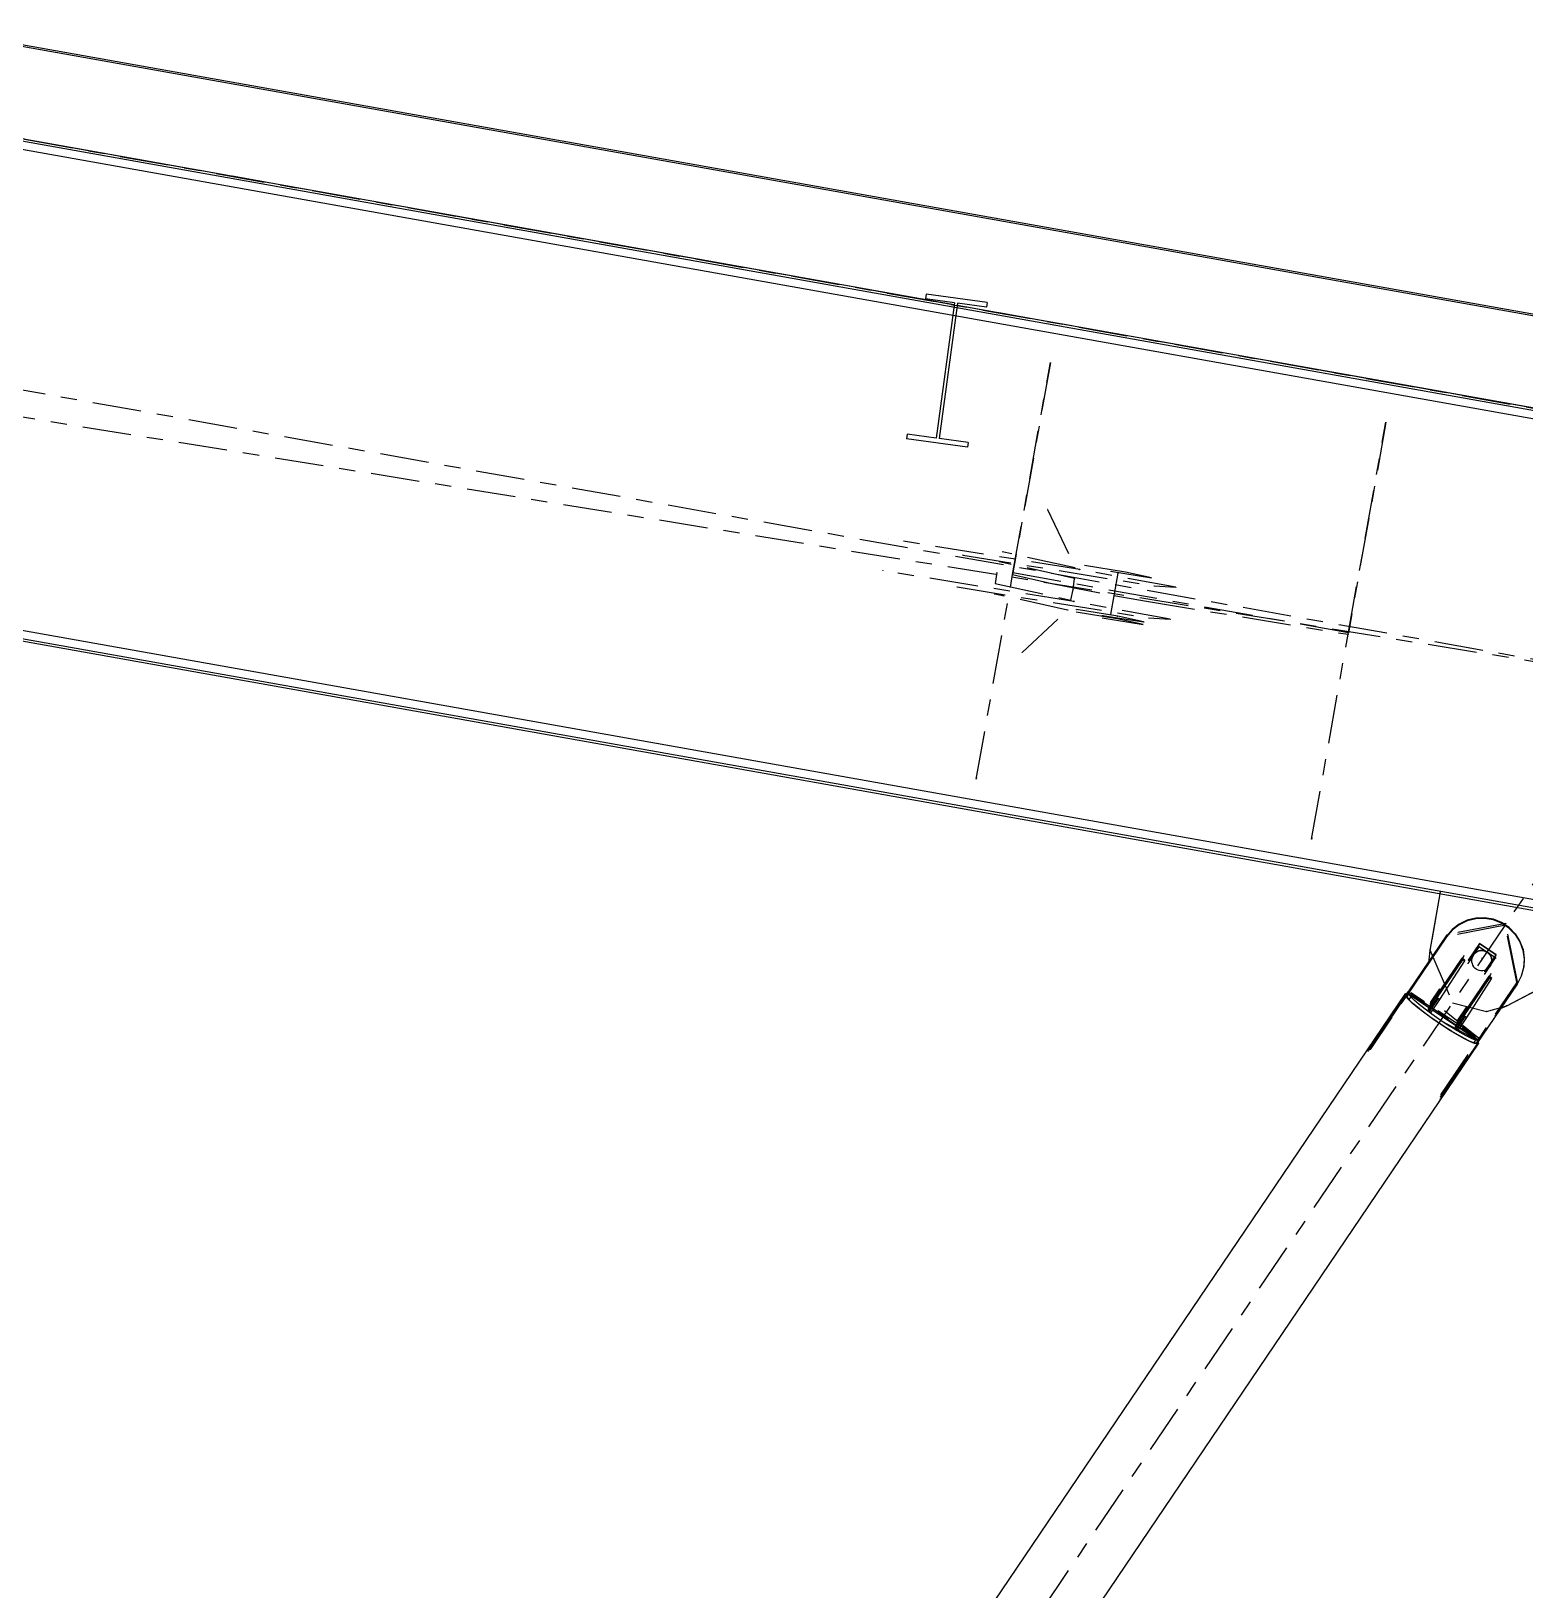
# Model space of a CAD drawing. Header units: millimetres. Extents: x 2368 to 8313, y 7493 to 11698.
# Drawn here: x 6263.7 to 6355.7, y 11314.9 to 11410.9 of the extents above; entities that cross this region are included whole.
import ezdxf

# ---------------------------------------------------------------- set-up
doc = ezdxf.new("R2010")
doc.units = ezdxf.units.MM
doc.linetypes.add('XKITLINE00', pattern=[0])
doc.linetypes.add('XKITLINE03', pattern=[6, 3, -1, 1, -1])

msp = doc.modelspace()

# ---------------------------------------------------------------- linework, layer by layer
at = {"color": 8, "linetype": 'XKITLINE00'}
for p, q in [((6587.1608, 11352.262), (6258.3375, 11410.8385)), ((6587.1783, 11352.3605), (6258.355, 11410.9369)), ((6320.5613, 11394.0658), (6256.624, 11405.4556)), ((6586.764, 11345.9807), (6256.5408, 11404.8066)), ((6586.8768, 11346.4735), (6256.6051, 11405.308)), ((6318.8294, 11394.7358), (6318.7903, 11394.4464)), ((6320.58, 11394.2046), (6318.7903, 11394.4464)), ((6318.7903, 11394.4464), (6318.7903, 11394.4375)), ((6318.7915, 11394.4463), (6318.7903, 11394.4375)), ((6320.5789, 11394.1958), (6318.7903, 11394.4375)), ((6322.5952, 11394.227), (6318.8294, 11394.7358)), ((6320.58, 11394.2046), (6319.4531, 11385.8643)), ((6320.7664, 11394.1794), (6319.6394, 11385.8391)), ((6379.9253, 11383.4907), (6320.7465, 11394.0328)), ((6322.5561, 11393.9376), (6320.7664, 11394.1794)), ((6322.5561, 11393.9287), (6320.7664, 11394.1705)), ((6322.5952, 11394.227), (6322.5561, 11393.9376)), ((6322.5561, 11393.9376), (6322.5561, 11393.9287)), ((6322.5573, 11393.9374), (6322.5561, 11393.9287)), ((6317.6634, 11386.1062), (6317.6243, 11385.8168)), ((6321.39, 11385.3079), (6317.6243, 11385.8168)), ((6317.6243, 11385.8168), (6317.6243, 11385.808)), ((6317.6254, 11385.8166), (6317.6243, 11385.808)), ((6321.39, 11385.2992), (6317.6243, 11385.808)), ((6319.4531, 11385.8643), (6317.6634, 11386.1062)), ((6321.4291, 11385.5973), (6319.6394, 11385.8391)), ((6321.4291, 11385.5973), (6321.39, 11385.3079)), ((6321.39, 11385.3079), (6321.39, 11385.2992)), ((6321.3912, 11385.3078), (6321.39, 11385.2992)), ((6580.2478, 11317.5093), (6252.8243, 11375.8364)), ((6507.958, 11329.7232), (6252.7411, 11375.1874)), ((6580.135, 11317.0166), (6252.76, 11375.335)), ((6350.4922, 11357.7741), (6349.8723, 11354.2943)), ((6351.2479, 11355.5403), (6350.8972, 11355.1241)), ((6351.2544, 11355.5788), (6350.9037, 11355.1626)), ((6351.6784, 11355.8748), (6351.2479, 11355.5403)), ((6351.2544, 11355.5788), (6351.2479, 11355.5403)), ((6351.6849, 11355.9133), (6351.2544, 11355.5788)), ((6352.1698, 11356.113), (6351.6784, 11355.8748)), ((6352.1763, 11356.1515), (6351.6849, 11355.9133)), ((6352.7007, 11356.2445), (6352.1698, 11356.113)), ((6352.7073, 11356.2831), (6352.1763, 11356.1515)), ((6353.2479, 11356.2636), (6352.7007, 11356.2445)), ((6353.2545, 11356.3021), (6352.7073, 11356.2831)), ((6353.7875, 11356.1694), (6353.2479, 11356.2636)), ((6353.794, 11356.2079), (6353.2545, 11356.3021)), ((6354.2958, 11355.966), (6353.7875, 11356.1694)), ((6354.3024, 11356.0045), (6353.794, 11356.2079)), ((6354.7508, 11355.6624), (6354.2958, 11355.966)), ((6354.7573, 11355.7009), (6354.3024, 11356.0045)), ((6354.7508, 11355.6624), (6355.1323, 11355.2717)), ((6354.7573, 11355.7009), (6355.1389, 11355.3102)), ((6350.9037, 11355.1626), (6348.4002, 11351.4637)), ((6350.8972, 11355.1241), (6348.415, 11351.4567)), ((6350.9037, 11355.1626), (6350.8972, 11355.1241)), ((6362.152, 11354.8035), (6354.607, 11350.8616)), ((6355.1323, 11355.2717), (6355.4239, 11354.8111)), ((6355.1389, 11355.3102), (6355.4305, 11354.8496)), ((6355.4239, 11354.8111), (6355.6128, 11354.3007)), ((6355.4305, 11354.8496), (6355.6193, 11354.3392)), ((6349.8275, 11353.6591), (6348.5312, 11351.7437)), ((6349.8301, 11353.634), (6348.5446, 11351.7348)), ((6349.8723, 11354.2943), (6349.8228, 11353.706)), ((6349.8228, 11353.706), (6349.8351, 11353.5838)), ((6351.8479, 11353.8209), (6350.1226, 11351.2718)), ((6351.837, 11353.7567), (6350.306, 11351.3696)), ((6352.0031, 11353.6458), (6350.4721, 11351.2587)), ((6351.8479, 11353.8209), (6351.837, 11353.7567)), ((6352.0031, 11353.6458), (6351.837, 11353.7567)), ((6352.014, 11353.7101), (6351.8479, 11353.8209)), ((6352.014, 11353.7101), (6352.0031, 11353.6458)), ((6352.4678, 11353.7997), (6352.4512, 11353.6938)), ((6352.4512, 11353.6938), (6352.4534, 11353.5866)), ((6352.4534, 11353.5866), (6352.4743, 11353.4814)), ((6352.5026, 11353.901), (6352.4678, 11353.7997)), ((6352.5061, 11353.9216), (6352.4713, 11353.8202)), ((6352.5547, 11353.9948), (6352.5026, 11353.901)), ((6352.5582, 11354.0153), (6352.5061, 11353.9216)), ((6352.6225, 11354.0781), (6352.5547, 11353.9948)), ((6352.5582, 11354.0153), (6352.5547, 11353.9948)), ((6352.626, 11354.0986), (6352.5582, 11354.0153)), ((6352.7038, 11354.1484), (6352.6225, 11354.0781)), ((6352.7073, 11354.1689), (6352.626, 11354.0986)), ((6352.7962, 11354.2036), (6352.7038, 11354.1484)), ((6352.7997, 11354.2242), (6352.7073, 11354.1689)), ((6352.897, 11354.242), (6352.7962, 11354.2036)), ((6352.9005, 11354.2626), (6352.7997, 11354.2242)), ((6353.003, 11354.2625), (6352.897, 11354.242)), ((6353.0065, 11354.2831), (6352.9005, 11354.2626)), ((6353.111, 11354.2644), (6353.003, 11354.2625)), ((6353.1145, 11354.285), (6353.0065, 11354.2831)), ((6353.2178, 11354.2477), (6353.111, 11354.2644)), ((6353.2213, 11354.2682), (6353.1145, 11354.285)), ((6353.3201, 11354.2128), (6353.2178, 11354.2477)), ((6353.3236, 11354.2333), (6353.2213, 11354.2682)), ((6353.4147, 11354.1609), (6353.3201, 11354.2128)), ((6353.4182, 11354.1814), (6353.3236, 11354.2333)), ((6353.4182, 11354.1814), (6353.4147, 11354.1609)), ((6353.4989, 11354.0934), (6353.4147, 11354.1609)), ((6353.5024, 11354.114), (6353.4182, 11354.1814)), ((6353.4989, 11354.0934), (6353.57, 11354.0126)), ((6353.5024, 11354.114), (6353.5735, 11354.0331)), ((6353.57, 11354.0126), (6353.626, 11353.9207)), ((6353.5735, 11354.0331), (6353.6294, 11353.9412)), ((6353.626, 11353.9207), (6353.665, 11353.8206)), ((6353.6294, 11353.9412), (6353.6685, 11353.8412)), ((6353.665, 11353.8206), (6353.6859, 11353.7154)), ((6353.6685, 11353.8412), (6353.6894, 11353.736)), ((6353.6881, 11353.6083), (6353.6716, 11353.5024)), ((6353.6859, 11353.7154), (6353.6881, 11353.6083)), ((6353.6894, 11353.736), (6353.6916, 11353.6288)), ((6355.6128, 11354.3007), (6355.6906, 11353.7628)), ((6355.6193, 11354.3392), (6355.6972, 11353.8014)), ((6355.6906, 11353.7628), (6355.6541, 11353.2209)), ((6355.6972, 11353.8014), (6355.6607, 11353.2595)), ((6353.509, 11352.7122), (6351.7837, 11350.1631)), ((6353.4981, 11352.6479), (6351.967, 11350.2608)), ((6352.4743, 11353.4814), (6352.5134, 11353.3814)), ((6352.5134, 11353.3814), (6352.5693, 11353.2895)), ((6352.5693, 11353.2895), (6352.6404, 11353.2086)), ((6352.7246, 11353.1412), (6352.6404, 11353.2086)), ((6352.8193, 11353.0893), (6352.7246, 11353.1412)), ((6352.9215, 11353.0544), (6352.8193, 11353.0893)), ((6353.0283, 11353.0377), (6352.9215, 11353.0544)), ((6353.1363, 11353.0396), (6353.0283, 11353.0377)), ((6353.2423, 11353.06), (6353.1363, 11353.0396)), ((6353.3431, 11353.0985), (6353.2423, 11353.06)), ((6353.4355, 11353.1537), (6353.3431, 11353.0985)), ((6353.5169, 11353.224), (6353.4355, 11353.1537)), ((6353.509, 11352.7122), (6353.4981, 11352.6479)), ((6353.6642, 11352.5371), (6353.4981, 11352.6479)), ((6353.6751, 11352.6013), (6353.509, 11352.7122)), ((6353.5846, 11353.3073), (6353.5169, 11353.224)), ((6353.6367, 11353.4011), (6353.5846, 11353.3073)), ((6353.6716, 11353.5024), (6353.6367, 11353.4011)), ((6353.6751, 11352.6013), (6353.6642, 11352.5371)), ((6355.5048, 11352.6988), (6355.2492, 11352.2191)), ((6355.6541, 11353.2209), (6355.5048, 11352.6988)), ((6348.369, 11351.6132), (6348.3367, 11351.5947)), ((6348.4187, 11351.5801), (6348.369, 11351.6132)), ((6348.4107, 11351.634), (6348.3881, 11351.6005)), ((6348.5145, 11351.6947), (6348.4032, 11351.5303)), ((6348.5207, 11351.7308), (6348.4093, 11351.5663)), ((6348.5208, 11351.6706), (6348.4095, 11351.5061)), ((6348.4413, 11351.6136), (6348.4107, 11351.634)), ((6348.4496, 11351.6258), (6348.4107, 11351.634)), ((6348.5207, 11351.7308), (6348.5145, 11351.7148)), ((6348.5145, 11351.7148), (6348.5145, 11351.6947)), ((6348.5145, 11351.6947), (6348.5208, 11351.6706)), ((6348.533, 11351.7425), (6348.5207, 11351.7308)), ((6348.5333, 11351.6622), (6348.5208, 11351.6706)), ((6348.5715, 11351.7168), (6348.533, 11351.7425)), ((6353.6642, 11352.5371), (6352.1332, 11350.1499)), ((6355.2492, 11352.2191), (6352.767, 11348.5517)), ((6348.3367, 11351.5947), (6288.2563, 11262.8254)), ((6348.3568, 11351.5413), (6346.1307, 11348.2521)), ((6348.3837, 11351.4747), (6346.1575, 11348.1856)), ((6348.3367, 11351.5947), (6348.3568, 11351.5413)), ((6348.422, 11351.4978), (6348.3568, 11351.5413)), ((6348.4509, 11351.4298), (6348.3837, 11351.4747)), ((6348.3837, 11351.4747), (6348.5354, 11351.2927)), ((6348.4093, 11351.5663), (6348.4032, 11351.5504)), ((6348.4032, 11351.5504), (6348.4032, 11351.5303)), ((6348.4032, 11351.5303), (6348.4095, 11351.5061)), ((6348.422, 11351.4978), (6348.4095, 11351.5061)), ((6348.417, 11351.4683), (6348.4096, 11351.4574)), ((6348.417, 11351.4683), (6348.415, 11351.4567)), ((6348.4523, 11351.4318), (6348.415, 11351.4567)), ((6348.5622, 11351.5943), (6348.4509, 11351.4298)), ((6348.4509, 11351.4298), (6348.5897, 11351.264)), ((6348.7943, 11351.0459), (6348.5354, 11351.2927)), ((6348.5622, 11351.5943), (6348.701, 11351.4284)), ((6349.8115, 11350.7604), (6348.5622, 11351.5943)), ((6348.701, 11351.4284), (6348.5897, 11351.264)), ((6348.813, 11351.0484), (6348.5897, 11351.264)), ((6348.9243, 11351.2129), (6348.701, 11351.4284)), ((6349.1438, 11350.7507), (6348.7943, 11351.0459)), ((6349.1116, 11350.7922), (6348.813, 11351.0484)), ((6349.2229, 11350.9567), (6348.9243, 11351.2129)), ((6349.473, 11350.5062), (6349.1116, 11350.7922)), ((6349.5666, 11350.422), (6349.1438, 11350.7507)), ((6349.5843, 11350.6706), (6349.2229, 11350.9567)), ((6349.7497, 11350.5476), (6349.5843, 11350.6706)), ((6350.306, 11351.3696), (6349.7494, 11350.5473)), ((6349.7756, 11350.7014), (6349.7494, 11350.5473)), ((6350.1226, 11351.2718), (6349.7756, 11350.7014)), ((6350.4721, 11351.2587), (6349.9155, 11350.4364)), ((6350.4721, 11351.2587), (6350.306, 11351.3696)), ((6354.607, 11350.8616), (6354.2158, 11350.6923)), ((6349.8818, 11350.2022), (6349.473, 11350.5062)), ((6350.0415, 11350.0762), (6349.5666, 11350.422)), ((6349.9155, 11350.4364), (6349.7494, 11350.5473)), ((6349.9931, 11350.3667), (6349.757, 11350.5422)), ((6350.321, 11349.8932), (6349.8818, 11350.2022)), ((6350.4323, 11350.0577), (6349.9931, 11350.3667)), ((6351.4726, 11349.6516), (6350.0342, 11350.6117)), ((6350.5445, 11349.7306), (6350.0415, 11350.0762)), ((6350.7721, 11349.5921), (6350.321, 11349.8932)), ((6350.8834, 11349.7566), (6350.4323, 11350.0577)), ((6351.0505, 11349.4026), (6350.5445, 11349.7306)), ((6351.3275, 11349.476), (6350.8834, 11349.7566)), ((6351.967, 11350.2608), (6351.4105, 11349.4385)), ((6351.7837, 11350.1631), (6351.4367, 11349.5926)), ((6352.1332, 11350.1499), (6351.5766, 11349.3276)), ((6352.1332, 11350.1499), (6351.967, 11350.2608)), ((6351.2162, 11349.3116), (6350.7721, 11349.5921)), ((6351.5342, 11349.1087), (6351.0505, 11349.4026)), ((6351.6345, 11349.0633), (6351.2162, 11349.3116)), ((6351.5691, 11349.3326), (6351.3275, 11349.476)), ((6351.4367, 11349.5926), (6351.4105, 11349.4385)), ((6351.5766, 11349.3276), (6351.4105, 11349.4385)), ((6351.9712, 11348.8635), (6351.5342, 11349.1087)), ((6351.7458, 11349.2278), (6351.5769, 11349.328)), ((6352.0095, 11348.8579), (6351.6345, 11349.0633)), ((6352.8415, 11348.7379), (6351.6953, 11349.503)), ((6352.1208, 11349.0223), (6351.7458, 11349.2278)), ((6352.3396, 11348.6793), (6351.9712, 11348.8635)), ((6352.3255, 11348.7038), (6352.0095, 11348.8579)), ((6352.4368, 11348.8683), (6352.1208, 11349.0223)), ((6352.6804, 11348.7721), (6352.4368, 11348.8683)), ((6352.6804, 11348.7721), (6352.5691, 11348.6077)), ((6352.8415, 11348.7379), (6352.6804, 11348.7721)), ((6352.8415, 11348.7379), (6352.7302, 11348.5734)), ((6352.8715, 11348.5678), (6292.7911, 11259.7984)), ((6346.0491, 11348.0967), (6346.0483, 11348.0799)), ((6346.0567, 11348.0767), (6346.0483, 11348.0799)), ((6346.0592, 11348.1256), (6346.0491, 11348.0967)), ((6346.0735, 11348.0875), (6346.0567, 11348.0767)), ((6346.0774, 11348.1637), (6346.0592, 11348.1256)), ((6346.0971, 11348.1112), (6346.0735, 11348.0875)), ((6346.102, 11348.2073), (6346.0774, 11348.1637)), ((6346.1249, 11348.1464), (6346.0971, 11348.1112)), ((6346.1307, 11348.2521), (6346.102, 11348.2073)), ((6346.1494, 11348.1757), (6346.102, 11348.2073)), ((6346.1575, 11348.1856), (6346.1249, 11348.1464)), ((6346.1802, 11348.219), (6346.1307, 11348.2521)), ((6352.7974, 11348.5285), (6350.5713, 11345.2394)), ((6352.8391, 11348.5493), (6350.613, 11345.2601)), ((6352.5691, 11348.6077), (6352.3255, 11348.7038)), ((6352.6211, 11348.5655), (6352.3396, 11348.6793)), ((6352.7302, 11348.5734), (6352.5691, 11348.6077)), ((6352.7974, 11348.5285), (6352.6211, 11348.5655)), ((6352.7974, 11348.5285), (6352.7302, 11348.5734)), ((6352.767, 11348.5517), (6352.7315, 11348.5754)), ((6352.7629, 11348.5544), (6352.7616, 11348.5524)), ((6352.8391, 11348.5493), (6352.7883, 11348.5832)), ((6352.8514, 11348.6212), (6352.8269, 11348.6376)), ((6352.8715, 11348.5678), (6352.8391, 11348.5493)), ((6352.8514, 11348.6212), (6352.8715, 11348.5678)), ((6350.5053, 11345.1292), (6350.4973, 11345.1125)), ((6350.4973, 11345.1125), (6350.4988, 11345.1091)), ((6350.5095, 11345.1194), (6350.4988, 11345.1091)), ((6350.5219, 11345.1577), (6350.5053, 11345.1292)), ((6350.5284, 11345.1424), (6350.5095, 11345.1194)), ((6350.5536, 11345.1758), (6350.5284, 11345.1424)), ((6350.5713, 11345.2394), (6350.546, 11345.1953)), ((6350.5828, 11345.2164), (6350.5536, 11345.1758)), ((6350.5828, 11345.2164), (6350.5672, 11345.2268)), ((6350.613, 11345.2601), (6350.5828, 11345.2164)), ((6350.613, 11345.2601), (6350.594, 11345.2728))]:
    msp.add_line(p, q, dxfattribs=at)
at = {"color": 8, "linetype": 'XKITLINE03'}
for p, q in [((6257.3553, 11405.3253), (6586.1786, 11346.7488)), ((6586.1786, 11346.7488), (6257.3553, 11405.3253)), ((6364.5882, 11370.7429), (6200.5882, 11397.261)), ((6583.5058, 11331.745), (6254.6825, 11390.3215)), ((6583.5059, 11331.745), (6254.6826, 11390.3215)), ((6324.1649, 11377.4542), (6326.4761, 11390.4278)), ((6326.4937, 11390.5264), (6324.1825, 11377.5528)), ((6326.4761, 11390.4278), (6326.4937, 11390.5264)), ((6344.8394, 11373.7712), (6347.1506, 11386.7449)), ((6347.1682, 11386.8435), (6344.857, 11373.8698)), ((6347.1506, 11386.7449), (6347.1682, 11386.8435)), ((6319.5072, 11385.5536), (6319.5072, 11385.5624)), ((6326.3208, 11381.4566), (6328.0149, 11377.8647)), ((6328.2957, 11377.755), (6316.5117, 11379.6604)), ((6321.0986, 11378.6563), (6332.8826, 11376.7509)), ((6328.0149, 11377.8647), (6323.5221, 11378.8481)), ((6327.9451, 11375.7866), (6316.161, 11377.692)), ((6323.1858, 11377.572), (6323.094, 11376.8967)), ((6327.9801, 11377.2179), (6323.3325, 11378.2352)), ((6324.1826, 11377.5532), (6324.165, 11377.4546)), ((6344.8571, 11373.8703), (6324.1826, 11377.5532)), ((6334.2176, 11376.6662), (6328.2957, 11377.755)), ((6331.1212, 11377.5974), (6328.5913, 11378.0065)), ((6330.6417, 11377.5482), (6330.1859, 11374.9893)), ((6330.1904, 11377.6564), (6332.7203, 11377.2474)), ((6332.7203, 11377.2474), (6331.1212, 11377.5974)), ((6320.7479, 11376.6879), (6332.5319, 11374.7825)), ((6321.9177, 11364.8388), (6324.1649, 11377.4542)), ((6323.094, 11376.8967), (6327.7418, 11375.8793)), ((6324.165, 11377.4546), (6326.5835, 11376.9006)), ((6326.5835, 11376.9006), (6330.3946, 11376.1613)), ((6327.8884, 11376.5426), (6327.9801, 11377.2179)), ((6332.8826, 11376.7509), (6334.2176, 11376.6662)), ((6327.5521, 11375.2664), (6323.0593, 11376.2499)), ((6327.7418, 11375.8793), (6327.8884, 11376.5426)), ((6333.8669, 11374.6978), (6327.9451, 11375.7866)), ((6330.3946, 11376.1613), (6332.4153, 11375.8143)), ((6332.4153, 11375.8143), (6344.8395, 11373.7717)), ((6324.7534, 11372.6579), (6327.5521, 11375.2664)), ((6330.6092, 11374.7236), (6328.0793, 11375.1326)), ((6330.6373, 11374.881), (6328.1074, 11375.2901)), ((6329.6784, 11374.7826), (6332.2083, 11374.3735)), ((6329.7065, 11374.9401), (6332.2364, 11374.531)), ((6332.2083, 11374.3735), (6330.6092, 11374.7236)), ((6332.2364, 11374.531), (6330.6373, 11374.881)), ((6332.5319, 11374.7825), (6333.8669, 11374.6978)), ((6342.5922, 11361.1559), (6344.8394, 11373.7712)), ((6364.5881, 11370.7429), (6282.5882, 11249.5872)), ((6364.5882, 11370.7429), (6282.5882, 11249.5872)), ((6321.9353, 11364.9374), (6321.9177, 11364.8388)), ((6342.6098, 11361.2545), (6342.5922, 11361.1559)), ((6350.5158, 11357.9083), (6349.8766, 11354.32)), ((6350.5159, 11357.9083), (6349.8767, 11354.32)), ((6354.5345, 11355.8453), (6350.9003, 11355.1433)), ((6354.5346, 11355.8453), (6350.9004, 11355.1433)), ((6354.5541, 11355.9608), (6350.92, 11355.2589)), ((6354.5542, 11355.9608), (6350.9201, 11355.2589)), ((6355.2524, 11352.2384), (6354.5345, 11355.8453)), ((6355.2524, 11352.2384), (6354.5346, 11355.8453)), ((6355.272, 11352.354), (6354.5541, 11355.9608)), ((6355.2721, 11352.354), (6354.5542, 11355.9608)), ((6350.9003, 11355.1433), (6346.192, 11348.1868)), ((6350.9004, 11355.1433), (6346.1921, 11348.1868)), ((6350.92, 11355.2589), (6346.2117, 11348.3024)), ((6350.9201, 11355.2589), (6346.2118, 11348.3024)), ((6352.9015, 11354.5149), (6352.2113, 11353.4952)), ((6352.9015, 11354.5149), (6352.2114, 11353.4952)), ((6352.9311, 11354.6895), (6352.241, 11353.6699)), ((6352.9312, 11354.6895), (6352.2411, 11353.6699)), ((6352.9346, 11354.7101), (6352.2445, 11353.6904)), ((6352.9347, 11354.7101), (6352.2446, 11353.6904)), ((6353.9314, 11353.8274), (6352.9015, 11354.5149)), ((6353.9313, 11353.8274), (6352.9015, 11354.5149)), ((6353.961, 11354.0021), (6352.9311, 11354.6895)), ((6353.9611, 11354.0021), (6352.9312, 11354.6895)), ((6353.9645, 11354.0226), (6352.9346, 11354.7101)), ((6353.9646, 11354.0226), (6352.9347, 11354.7101)), ((6354.6113, 11350.8873), (6362.1563, 11354.8292)), ((6354.6114, 11350.8873), (6362.1563, 11354.8292)), ((6351.9309, 11353.7655), (6349.8717, 11350.723)), ((6351.931, 11353.7655), (6349.8718, 11350.723)), ((6349.8766, 11354.32), (6351.2719, 11351.0681)), ((6349.8767, 11354.32), (6351.272, 11351.0681)), ((6351.9571, 11353.9196), (6349.8979, 11350.8772)), ((6351.9571, 11353.9196), (6349.898, 11350.8772)), ((6351.92, 11353.7013), (6351.931, 11353.7655)), ((6351.92, 11353.7013), (6351.9309, 11353.7655)), ((6351.9681, 11353.9838), (6351.9571, 11353.9196)), ((6351.968, 11353.9838), (6351.9571, 11353.9196)), ((6353.0731, 11353.6716), (6353.0993, 11353.8257)), ((6353.0732, 11353.6716), (6353.0993, 11353.8257)), ((6353.2412, 11352.8078), (6353.9313, 11353.8274)), ((6353.2413, 11352.8078), (6353.9314, 11353.8274)), ((6353.2709, 11352.9825), (6353.961, 11354.0021)), ((6353.271, 11352.9825), (6353.9611, 11354.0021)), ((6353.2744, 11353.003), (6353.9645, 11354.0226)), ((6353.2745, 11353.003), (6353.9646, 11354.0226)), ((6353.592, 11352.6567), (6351.5328, 11349.6142)), ((6353.592, 11352.6567), (6351.5328, 11349.6142)), ((6353.6181, 11352.8108), (6351.559, 11349.7684)), ((6353.6182, 11352.8108), (6351.559, 11349.7684)), ((6353.581, 11352.5925), (6353.592, 11352.6567)), ((6353.5811, 11352.5925), (6353.592, 11352.6567)), ((6353.6291, 11352.8751), (6353.6181, 11352.8108)), ((6353.6291, 11352.8751), (6353.6182, 11352.8108)), ((6348.5144, 11351.7148), (6348.5329, 11351.7425)), ((6348.5145, 11351.7148), (6348.533, 11351.7425)), ((6352.8977, 11348.7489), (6348.5207, 11351.6706)), ((6352.8978, 11348.7489), (6348.5208, 11351.6706)), ((6348.5329, 11351.7425), (6352.9099, 11348.8208)), ((6348.533, 11351.7425), (6352.91, 11348.8208)), ((6352.8685, 11348.8971), (6348.5892, 11351.7535)), ((6352.8686, 11348.8971), (6348.5893, 11351.7535)), ((6349.9372, 11351.1083), (6350.4938, 11351.9306)), ((6349.9372, 11351.1083), (6350.4937, 11351.9306)), ((6350.5441, 11345.2818), (6355.2524, 11352.2384)), ((6350.5441, 11345.2818), (6355.2524, 11352.2384)), ((6350.5637, 11345.3974), (6355.272, 11352.354)), ((6350.5638, 11345.3974), (6355.2721, 11352.354)), ((6352.8415, 11348.7379), (6348.5622, 11351.5943)), ((6352.8414, 11348.7379), (6348.5622, 11351.5943)), ((6349.8324, 11350.4918), (6350.3889, 11351.3141)), ((6349.8717, 11350.723), (6349.8324, 11350.4918)), ((6349.8325, 11350.4918), (6350.389, 11351.3141)), ((6349.8718, 11350.723), (6349.8325, 11350.4918)), ((6349.8979, 11350.8772), (6349.9372, 11351.1083)), ((6349.898, 11350.8772), (6349.9372, 11351.1083)), ((6351.2719, 11351.0681), (6353.3577, 11350.5261)), ((6351.272, 11351.0681), (6353.3578, 11350.5261)), ((6351.5982, 11349.9996), (6352.1548, 11350.8219)), ((6351.5983, 11349.9996), (6352.1549, 11350.8219)), ((6353.3577, 11350.5261), (6354.6113, 11350.8873)), ((6353.3578, 11350.5261), (6354.6114, 11350.8873)), ((6350.6575, 11349.9053), (6352.8414, 11348.7379)), ((6350.6576, 11349.9053), (6352.8415, 11348.7379)), ((6350.7732, 11350.5861), (6352.8685, 11348.8971)), ((6350.7732, 11350.5861), (6352.8686, 11348.8971)), ((6351.4935, 11349.3831), (6352.05, 11350.2053)), ((6351.4936, 11349.3831), (6352.0501, 11350.2053)), ((6351.559, 11349.7684), (6351.5982, 11349.9996)), ((6351.559, 11349.7684), (6351.5983, 11349.9996)), ((6351.5328, 11349.6142), (6351.4935, 11349.3831)), ((6351.5328, 11349.6142), (6351.4936, 11349.3831)), ((6352.9162, 11348.7766), (6352.8977, 11348.7489)), ((6352.9163, 11348.7766), (6352.8978, 11348.7489)), ((6352.9099, 11348.8208), (6352.9162, 11348.7766)), ((6352.91, 11348.8208), (6352.9163, 11348.7766))]:
    msp.add_line(p, q, dxfattribs=at)
at = {"color": 8, "linetype": 'XKITLINE00'}
for centre in [(6326.4761, 11390.4278), (6326.4761, 11390.4278), (6326.4937, 11390.5264), (6326.4937, 11390.5264), (6347.1506, 11386.7449), (6347.1506, 11386.7449), (6347.1682, 11386.8435), (6347.1682, 11386.8435), (6319.5072, 11385.5536), (6326.3208, 11381.4566), (6316.5117, 11379.6604), (6321.0986, 11378.6563), (6323.5221, 11378.8481), (6316.161, 11377.692), (6323.1858, 11377.572), (6323.3325, 11378.2352), (6324.1825, 11377.5528), (6324.1826, 11377.5532), (6324.1826, 11377.5532), (6328.0149, 11377.8647), (6328.0149, 11377.8647), (6328.2957, 11377.755), (6328.2957, 11377.755), (6328.5913, 11378.0065), (6330.1904, 11377.6564), (6330.6417, 11377.5482), (6331.1212, 11377.5974), (6331.1212, 11377.5974), (6320.7479, 11376.6879), (6323.094, 11376.8967), (6323.094, 11376.8967), (6324.1649, 11377.4542), (6324.1649, 11377.4542), (6324.165, 11377.4546), (6324.165, 11377.4546), (6326.5835, 11376.9006), (6326.5835, 11376.9006), (6327.9801, 11377.2179), (6327.9801, 11377.2179), (6332.7203, 11377.2474), (6332.7203, 11377.2474), (6332.8826, 11376.7509), (6332.8826, 11376.7509), (6334.2176, 11376.6662), (6334.2176, 11376.6662), (6323.0593, 11376.2499), (6327.7418, 11375.8793), (6327.7418, 11375.8793), (6327.8884, 11376.5426), (6327.8884, 11376.5426), (6327.9451, 11375.7866), (6327.9451, 11375.7866), (6330.3946, 11376.1613), (6330.3946, 11376.1613), (6332.4153, 11375.8143), (6332.4153, 11375.8143), (6327.5521, 11375.2664), (6327.5521, 11375.2664), (6328.0793, 11375.1326), (6328.1074, 11375.2901), (6329.6784, 11374.7826), (6329.7065, 11374.9401), (6330.1859, 11374.9893), (6330.6092, 11374.7236), (6330.6092, 11374.7236), (6330.6373, 11374.881), (6330.6373, 11374.881), (6332.5319, 11374.7825), (6332.5319, 11374.7825), (6333.8669, 11374.6978), (6333.8669, 11374.6978), (6332.2083, 11374.3735), (6332.2083, 11374.3735), (6332.2364, 11374.531), (6332.2364, 11374.531), (6344.8394, 11373.7712), (6344.8394, 11373.7712), (6344.8395, 11373.7717), (6344.857, 11373.8698), (6344.8571, 11373.8703), (6324.7534, 11372.6579), (6321.9177, 11364.8388), (6321.9177, 11364.8388), (6321.9353, 11364.9374), (6342.6098, 11361.2545), (6342.5922, 11361.1559), (6342.5922, 11361.1559), (6350.5158, 11357.9083), (6350.5159, 11357.9083), (6354.5345, 11355.8453), (6354.5345, 11355.8453), (6354.5346, 11355.8453), (6354.5346, 11355.8453), (6354.5541, 11355.9608), (6354.5541, 11355.9608), (6354.5542, 11355.9608), (6354.5542, 11355.9608), (6350.9003, 11355.1433), (6350.9003, 11355.1433), (6350.9004, 11355.1433), (6350.9004, 11355.1433), (6350.92, 11355.2589), (6350.92, 11355.2589), (6350.9201, 11355.2589), (6350.9201, 11355.2589), (6352.9015, 11354.5149), (6352.9015, 11354.5149), (6352.9015, 11354.5149), (6352.9015, 11354.5149), (6352.9311, 11354.6895), (6352.9311, 11354.6895), (6352.9312, 11354.6895), (6352.9312, 11354.6895), (6352.9346, 11354.7101), (6352.9346, 11354.7101), (6352.9347, 11354.7101), (6352.9347, 11354.7101), (6349.8766, 11354.32), (6349.8766, 11354.32), (6349.8767, 11354.32), (6349.8767, 11354.32), (6351.92, 11353.7013), (6351.92, 11353.7013), (6351.9309, 11353.7655), (6351.9309, 11353.7655), (6351.931, 11353.7655), (6351.931, 11353.7655), (6351.9571, 11353.9196), (6351.9571, 11353.9196), (6351.9571, 11353.9196), (6351.9571, 11353.9196), (6351.968, 11353.9838), (6351.9681, 11353.9838), (6352.241, 11353.6699), (6352.2411, 11353.6699), (6352.2445, 11353.6904), (6352.2446, 11353.6904), (6353.0731, 11353.6716), (6353.0732, 11353.6716), (6353.0993, 11353.8257), (6353.0993, 11353.8257), (6353.9313, 11353.8274), (6353.9313, 11353.8274), (6353.9314, 11353.8274), (6353.9314, 11353.8274), (6353.961, 11354.0021), (6353.961, 11354.0021), (6353.9611, 11354.0021), (6353.9611, 11354.0021), (6353.9645, 11354.0226), (6353.9645, 11354.0226), (6353.9646, 11354.0226), (6353.9646, 11354.0226), (6352.2113, 11353.4952), (6352.2114, 11353.4952), (6353.2412, 11352.8078), (6353.2413, 11352.8078), (6353.2709, 11352.9825), (6353.271, 11352.9825), (6353.2744, 11353.003), (6353.2745, 11353.003), (6353.581, 11352.5925), (6353.5811, 11352.5925), (6353.592, 11352.6567), (6353.592, 11352.6567), (6353.592, 11352.6567), (6353.592, 11352.6567), (6353.6181, 11352.8108), (6353.6181, 11352.8108), (6353.6182, 11352.8108), (6353.6182, 11352.8108), (6353.6291, 11352.8751), (6353.6291, 11352.8751), (6348.5144, 11351.7148), (6348.5145, 11351.7148), (6348.5207, 11351.6706), (6348.5208, 11351.6706), (6348.5329, 11351.7425), (6348.5329, 11351.7425), (6348.533, 11351.7425), (6348.533, 11351.7425), (6348.5892, 11351.7535), (6348.5893, 11351.7535), (6350.4937, 11351.9306), (6350.4938, 11351.9306), (6355.2524, 11352.2384), (6355.2524, 11352.2384), (6355.2524, 11352.2384), (6355.2524, 11352.2384), (6355.272, 11352.354), (6355.272, 11352.354), (6355.2721, 11352.354), (6355.2721, 11352.354), (6348.5622, 11351.5943), (6348.5622, 11351.5943), (6349.8717, 11350.723), (6349.8717, 11350.723), (6349.8718, 11350.723), (6349.8718, 11350.723), (6349.8979, 11350.8772), (6349.8979, 11350.8772), (6349.898, 11350.8772), (6349.898, 11350.8772), (6349.9372, 11351.1083), (6349.9372, 11351.1083), (6349.9372, 11351.1083), (6349.9372, 11351.1083), (6350.3889, 11351.3141), (6350.389, 11351.3141), (6351.2719, 11351.0681), (6351.2719, 11351.0681), (6351.272, 11351.0681), (6351.272, 11351.0681), (6352.1548, 11350.8219), (6352.1549, 11350.8219), (6354.6113, 11350.8873), (6354.6113, 11350.8873), (6354.6114, 11350.8873), (6354.6114, 11350.8873), (6349.8324, 11350.4918), (6349.8324, 11350.4918), (6349.8325, 11350.4918), (6349.8325, 11350.4918), (6350.6575, 11349.9053), (6350.6576, 11349.9053), (6350.7732, 11350.5861), (6350.7732, 11350.5861), (6351.559, 11349.7684), (6351.559, 11349.7684), (6351.559, 11349.7684), (6351.559, 11349.7684), (6351.5982, 11349.9996), (6351.5982, 11349.9996), (6351.5983, 11349.9996), (6351.5983, 11349.9996), (6352.05, 11350.2053), (6352.0501, 11350.2053), (6353.3577, 11350.5261), (6353.3577, 11350.5261), (6353.3578, 11350.5261), (6353.3578, 11350.5261), (6351.4935, 11349.3831), (6351.4935, 11349.3831), (6351.4936, 11349.3831), (6351.4936, 11349.3831), (6351.5328, 11349.6142), (6351.5328, 11349.6142), (6351.5328, 11349.6142), (6351.5328, 11349.6142), (6352.8414, 11348.7379), (6352.8414, 11348.7379), (6352.8415, 11348.7379), (6352.8415, 11348.7379), (6352.8685, 11348.8971), (6352.8685, 11348.8971), (6352.8686, 11348.8971), (6352.8686, 11348.8971), (6352.8977, 11348.7489), (6352.8977, 11348.7489), (6352.8978, 11348.7489), (6352.8978, 11348.7489), (6352.9099, 11348.8208), (6352.9099, 11348.8208), (6352.91, 11348.8208), (6352.91, 11348.8208), (6352.9162, 11348.7766), (6352.9162, 11348.7766), (6352.9163, 11348.7766), (6352.9163, 11348.7766), (6346.192, 11348.1868), (6346.1921, 11348.1868), (6346.2117, 11348.3024), (6346.2118, 11348.3024), (6350.5441, 11345.2818), (6350.5441, 11345.2818), (6350.5637, 11345.3974), (6350.5638, 11345.3974)]:
    msp.add_circle(centre, 0.004, dxfattribs=at)

doc.saveas('drawing.dxf')
